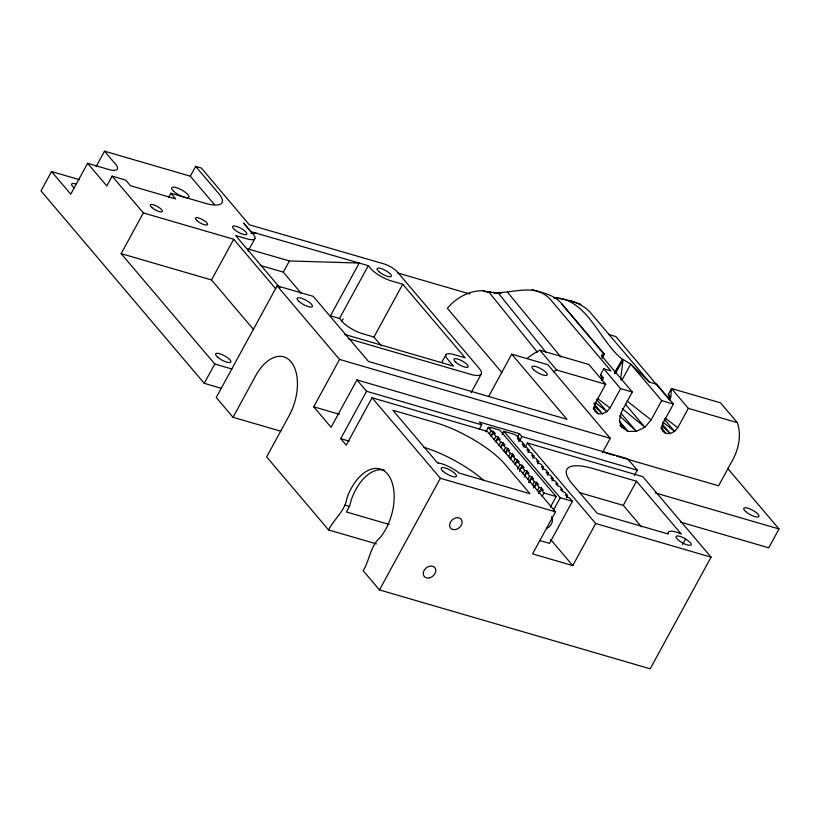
<?xml version="1.0" encoding="UTF-8"?>
<svg xmlns="http://www.w3.org/2000/svg" width="820" height="820" viewBox="0 0 820 820"><rect width="100%" height="100%" fill="white"/><g stroke="black" fill="none" stroke-linecap="round" stroke-linejoin="round"><path stroke-width="1.23" d="M602.895 379.691L603.018 377.446L600.619 374.617L603.776 368.815L611.002 370.917L551.47 300.735C533.615 278.872 505.714 298.572 483.123 290.741A38.837 29.674 -40.3 0 0 447.361 308.33L501.85 372.557M669.622 399.268L670.75 397.177L671.518 388.547L720.514 402.825L737.313 422.638A54.725 41.82 -40.3 0 1 731.758 461.629L718.586 485.788L616.558 456.063M620.627 379.65L623.097 359.529L622.421 359.334C599.246 341.171 587.786 298.839 554.095 297.639M376.441 543.875L328.574 529.935C334.078 518.937 345.199 510.901 346.921 498.068A41.42 23.852 -73.8 0 1 387.501 473.95A41.42 23.852 -73.8 0 1 380.306 537.428C370.25 545.812 369.789 560.091 363.147 570.689L379.476 589.928L650.198 668.812L711.073 557.149L642.798 476.656L527.414 443.036L525.005 447.464M389.09 524.421L346.47 511.998L349.515 506.411L351.431 499.38A41.42 23.852 -73.8 0 1 384.559 470.27M602.188 357.141L603.684 353.871L561.628 303.697C554.351 294.544 542.481 293.007 532.118 289.521M602.177 358.371L604.361 354.066L561.628 303.697M79.243 179.631L51.537 171.564L41 190.896L204.231 383.34L221.4 388.342M96.094 166.634L104.509 151.188L114.113 162.514A20.336 5.914 28.6 0 1 105.657 168.571L87.586 163.303L70.745 194.196L51.537 171.564M168.674 197.22L170.847 193.243L175.654 198.901L130.493 185.74L125.685 180.082L112.145 176.136L106.795 185.945L87.586 163.303M231.937 369.01L214.778 364.008L121.155 253.636L143.346 212.923L112.145 176.136M214.174 204.313A37.556 10.916 28.6 0 0 211.919 201.659L190.312 176.187L195.662 166.378L201.361 168.038L249.3 224.772L384.887 264.163A11.511 3.341 28.6 0 1 396.798 271.297L479.116 368.282A23.011 6.693 28.6 0 1 470.659 374.34L348.192 338.66M253.605 329.599L211.519 279.958L233.71 239.255L143.346 212.923M248.122 251.012L254.856 238.651M204.231 383.34L214.778 364.008M301.227 293.283L283.3 272.137L289.398 260.955L359.221 263.046L368.293 265.68L370.691 268.509A17.261 5.022 28.6 0 0 391.437 280.952L402.733 284.232L465.145 357.817L453.849 354.527A17.261 5.022 28.6 0 0 447.505 359.078L453.511 366.151L344.656 334.437M488.607 396.562L511.711 354.178L566.948 419.297L368.467 361.466L313.24 296.348L277.109 285.832L216.234 397.495L233.034 417.298L280.809 431.217M233.034 417.298L255.696 375.734A40.272 23.185 -73.8 0 1 290.946 361.712A40.272 23.185 -73.8 0 1 289.306 415.351L266.643 456.914L328.574 529.935M381.341 345.743L373.951 337.03L362.655 333.74A17.261 5.022 28.6 0 1 341.909 321.296L339.511 318.467L368.293 265.68M634.29 475.672L637.294 470.167L627.659 458.81L356.925 379.926L331.095 427.302L313.712 406.812L339.541 359.437L277.109 285.832M373.951 337.03L402.733 284.232M527.414 443.036L595.699 523.529L572.76 565.595L532.569 553.879L555.509 511.823L487.223 431.33L372.065 397.772L346.235 445.147L340.731 438.659L366.56 391.284L356.925 379.926M441.631 362.583L445.926 354.722M471.029 392.79L481.227 374.084M379.476 589.928L440.35 478.275L372.065 397.772M479.3 429.26L481.719 424.832L479.321 422.003L519.511 433.718L521.909 436.547L637.294 470.167M485.86 431.781L488.279 427.353L490.534 428.019L489.847 427.199L499.78 430.1L556.165 496.571L550.384 507.17M489.345 434.077L491.159 430.756L488.279 427.353M491.006 435.84L493.414 431.412L491.159 430.756M491.272 436.342L493.076 433.021L495.331 433.678L493.414 431.412M494.152 439.735L495.956 436.414L493.076 433.021M495.803 441.498L498.211 437.07L495.956 436.414M496.069 442L497.883 438.679L500.138 439.335L498.211 437.07M502.076 434.538L503.849 431.279L513.781 434.18L516.723 435.645L519.603 439.038L518.404 441.252M498.949 445.393L500.764 442.072L497.883 438.679M500.6 447.156L503.019 442.728L500.764 442.072M500.866 447.658L502.68 444.337L504.935 444.993L503.019 442.728M503.746 451.051L505.561 447.73L502.68 444.337M505.407 452.814L507.816 448.396L505.561 447.73M505.673 453.316L507.477 449.995L509.743 450.651L507.816 448.396M517.707 437.019L519.511 433.718M508.554 456.719L510.358 453.398L507.477 449.995M519.501 440.976L521.909 436.547M510.204 458.482L512.623 454.054L510.358 453.398M510.47 458.974L512.285 455.654L514.54 456.32L512.623 454.054M513.351 462.377L515.165 459.056L512.285 455.654M523.201 446.92L524.41 444.706L521.53 441.303L519.275 440.647L517.348 438.382L519.603 439.038M515.011 464.14L517.42 459.712L515.165 459.056M515.278 464.643L517.082 461.322L519.337 461.978L517.42 459.712M517.553 469.142L519.962 464.714L517.082 461.322M527.998 452.578L529.207 450.364L526.327 446.972L524.072 446.305L522.155 444.04L524.41 444.706M519.808 469.798L522.227 465.37L519.962 464.714M519.47 471.408L521.889 466.98L524.144 467.636L522.227 465.37M522.955 473.693L524.769 470.372L521.889 466.98M532.805 458.236L534.015 456.022L531.134 452.63L528.869 451.974L526.952 449.708L529.207 450.364M524.605 475.456L527.024 471.029L524.769 470.372M524.267 477.066L526.686 472.638L528.941 473.294L527.024 471.029M527.752 479.351L529.566 476.03L526.686 472.638M537.602 463.894L538.812 461.68L535.931 458.288L533.676 457.632L531.749 455.366L534.015 456.022M528.808 482.232L531.821 476.697L529.566 476.03M529.074 482.724L531.483 478.296L533.748 478.952L531.821 476.697M601.921 357.089L603.684 353.871L604.361 354.066M532.559 485.02L534.363 481.699L531.483 478.296M542.409 469.553L543.609 467.338L540.728 463.946L538.473 463.29L536.557 461.024L538.812 461.68M533.605 487.89L536.628 482.355L534.363 481.699M534.476 487.275L536.29 483.954L538.545 484.62L536.628 482.355M537.356 490.678L539.17 487.357L536.29 483.954M547.207 475.221L548.416 473.007L545.536 469.604L543.281 468.948L541.354 466.682L543.609 467.338M538.412 493.548L541.425 488.013L539.17 487.357M539.283 492.943L541.087 489.622L543.342 490.278L541.425 488.013M601.316 380.572L603.018 377.446M542.163 496.336L543.967 493.015L541.087 489.622M552.014 480.879L553.213 478.665L550.333 475.272L548.078 474.606L546.161 472.351L548.416 473.007M615.492 373.489L623.097 359.529L630.713 364.09L649.389 382.099L656.615 384.211L673.415 404.024L662.878 423.356L661.699 427.63L662.837 431.34L665.983 433.503L670.288 433.513L674.604 431.392L677.781 427.691L688.318 408.36L671.518 388.547L668.351 394.348L669.796 399.237M621.929 380.203L630.713 364.09L661.678 400.601L673.415 404.024M553.295 510.47L560.224 497.75L503.849 431.279M527.034 358.442A62.135 47.478 -40.3 0 1 536.547 352.016L539.878 350.202L588.873 364.469L605.683 384.283L595.135 403.614L593.967 407.899L595.095 411.609L598.241 413.762L602.546 413.782L606.872 411.65L610.039 407.96L620.576 388.629L603.776 368.815M566.415 497.853L567.614 495.649L564.734 492.246L562.479 491.59L560.562 489.325L562.817 489.981L559.937 486.588L557.682 485.932L555.755 483.667L558.02 484.323L555.14 480.93L552.875 480.274L550.958 478.009L553.213 478.665M567.614 495.649L565.359 494.983L567.286 497.248L569.541 497.904L572.422 501.307L549.492 543.363L539.734 540.524M603.684 353.871L601.357 355.542L632.322 392.042L621.785 411.384L619.469 419.809L621.703 427.117L627.894 431.361L636.381 431.392L644.889 427.21L651.131 419.932L661.678 400.601M602.464 452.64L610.275 438.31L547.842 364.705L511.711 354.178M641.517 526.86L623.292 505.386L636.463 481.217L593.342 468.65A57.533 16.728 28.6 0 0 572.186 483.79L597.237 513.33L668.341 534.045L668.074 532.908A17.261 5.012 28.6 0 1 679.964 533.389L681.194 533.943L636.463 481.217M682.527 544.541L685.53 539.058M727.627 468.394L779 528.961L768.719 547.811L680.446 522.084M614.416 373.038L622.421 359.334M614.467 373.059L623.097 359.529M341.663 321.02L343.221 318.888M553.992 297.988C566.681 299.167 580.785 302.293 589.857 311.918L649.389 382.099M250.961 233.105L256.516 233.269L359.221 263.046L330.439 315.833L339.511 318.467M545.761 352.036L497.853 292.566L501.45 293.109M491.221 292.402L488.771 291.899L491.231 292.361L488.771 291.899L537.377 352.231M493.691 292.76L496.151 293.191M493.076 292.217L498.109 293.181M497.853 292.566L500.261 293.088M247.824 248.901L289.398 260.955M104.509 151.188L190.312 176.187M170.847 193.243L202.509 202.468A37.556 10.916 28.6 0 0 217.269 191.849L195.662 166.378M483.123 290.741L489.171 292.504M397.536 272.927L469.87 294.001M608.409 334.365L615.769 336.518L669.622 400.006M256.516 233.269L250.828 231.609L243.612 223.112L253.277 234.305A17.261 5.022 28.6 0 1 246.933 238.845L235.637 235.555L279.989 287.84M260.124 265.383L283.3 272.137M539.878 350.202L556.678 370.005L605.683 384.283L603.612 382.971M620.576 388.629L632.322 392.042M688.318 408.36L737.313 422.638M121.155 253.636L211.519 279.958M339.541 359.437L610.275 438.31M604.268 452.486L614.108 455.346M366.56 391.284L481.719 424.832M655.17 492.881L779 528.961M313.712 406.812L339.439 414.305M580.16 492.82L623.292 505.386M543.967 493.015L556.165 496.571M560.224 497.75L572.422 501.307M340.731 438.659L349.31 441.16M440.35 478.275L555.509 511.823M595.699 523.529L711.073 557.149M344.994 505.099L349.515 506.411M570.505 300.704L580.939 304.333M665.082 418.097L677.781 427.691M597.349 398.366L610.039 407.96M626.992 400.97L651.131 419.932M662.785 422.013L674.604 431.392L664.2 419.122M595.043 402.271L606.872 411.65L596.468 399.391M622.185 408.626L644.889 427.21L625.332 404.157M661.873 425.867L670.288 433.513L662.283 424.083M594.131 406.125L602.546 413.782L593.752 403.399M619.469 415.74L636.381 431.392L620.894 413.147M660.971 428.03L665.983 433.503L661.176 427.835M593.229 408.298L598.241 413.762L593.444 408.104M619.448 422.105L627.894 431.361L619.746 421.757M668.351 394.348L670.75 397.177M620.074 425.201L621.703 427.117L620.156 425.078M550.548 539.406L572.76 565.595M233.71 239.255L275.797 288.896M507.559 292.248L560.962 357.141M600.619 374.617L602.054 379.496M73.595 187.339A8.63 2.511 28.6 0 1 75.604 183.895M423.55 447.187A57.533 16.728 28.6 0 1 483.974 480.581M551.429 516.774A8.63 6.591 -40.3 0 1 546.612 528.582M553.346 371.819A62.135 47.478 -40.3 0 1 556.678 370.005M438.351 462.992L437.562 462.962L392.831 410.236L435.738 422.731A57.533 16.728 28.6 0 1 504.894 464.192L529.956 493.722L459.077 473.078L456.945 471.387A17.261 5.012 28.6 0 0 438.351 462.992M685.192 538.648L683.9 537.941A8.63 2.511 28.6 0 0 676.162 537.623L678.027 539.826A8.63 2.511 28.6 0 0 688.093 545.095A8.63 2.511 28.6 0 0 690.409 542.604L685.192 538.648M217.628 357.141A8.63 2.511 28.6 0 0 230.574 362.348A8.63 2.511 28.6 0 0 221.513 354.363A8.63 2.511 28.6 0 0 217.628 357.141M151.833 207.542A6.908 2.009 28.6 0 0 162.196 211.703A6.908 2.009 28.6 0 0 154.949 205.318A6.908 2.009 28.6 0 0 151.833 207.542M234.489 229.6A8.056 2.337 28.6 0 0 246.574 234.458A8.056 2.337 28.6 0 0 238.118 227.007A8.056 2.337 28.6 0 0 234.489 229.6M455.817 362.266A8.056 2.337 28.6 0 0 467.902 367.124A8.056 2.337 28.6 0 0 459.446 359.672A8.056 2.337 28.6 0 0 455.817 362.266M379.004 271.707A8.056 2.337 28.6 0 0 391.089 276.565A8.056 2.337 28.6 0 0 382.622 269.103A8.056 2.337 28.6 0 0 379.004 271.707M173.625 191.244A9.778 2.839 28.6 0 0 188.467 197.528A9.778 2.839 28.6 0 0 178.832 188.579A9.778 2.839 28.6 0 0 173.625 191.244M196.995 220.693A6.908 2.009 28.6 0 0 207.357 224.864A6.908 2.009 28.6 0 0 200.1 218.468A6.908 2.009 28.6 0 0 196.995 220.693M455.848 529.505A6.908 5.279 -40.3 0 0 461.322 519.46A6.908 5.279 -40.3 0 0 450.457 522.114A6.908 5.279 -40.3 0 0 455.848 529.505M429.495 577.844A6.908 5.279 -40.3 0 0 434.979 567.799A6.908 5.279 -40.3 0 0 424.114 570.453A6.908 5.279 -40.3 0 0 429.495 577.844M299.167 301.606A8.63 2.511 28.6 0 0 312.112 306.813A8.63 2.511 28.6 0 0 303.051 298.818A8.63 2.511 28.6 0 0 299.167 301.606M533.974 370.015A8.63 2.511 28.6 0 0 546.93 375.222A8.63 2.511 28.6 0 0 537.869 367.237A8.63 2.511 28.6 0 0 533.974 370.015M443.2 471.408A8.63 2.511 28.6 0 0 456.145 476.615A8.63 2.511 28.6 0 0 447.084 468.62A8.63 2.511 28.6 0 0 443.2 471.408M745.718 511.567A8.63 2.511 28.6 0 0 758.664 516.774A8.63 2.511 28.6 0 0 749.603 508.789A8.63 2.511 28.6 0 0 745.718 511.567"/></g></svg>
